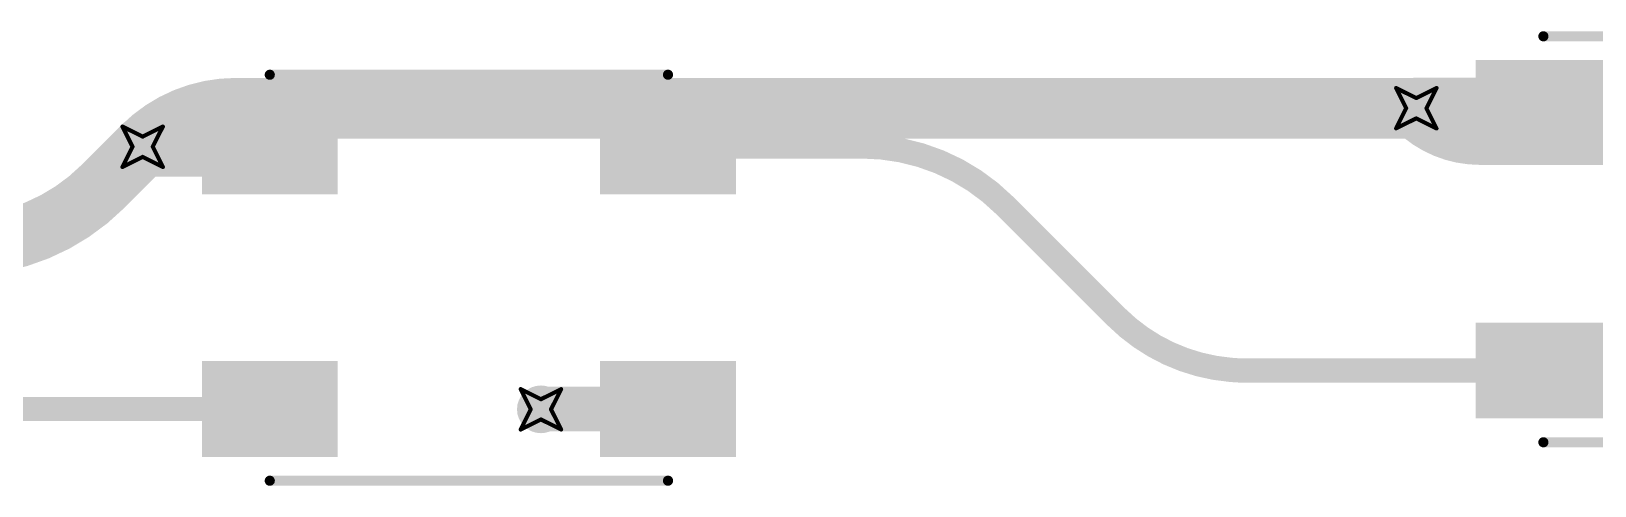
# Model space of a CAD drawing. Header units: inches. Extents: x -11 to 1110, y -7 to 455.
# Drawn here: x 302.41 to 322.04, y 303.92 to 309.63 of the extents above; entities that cross this region are included whole.
import ezdxf

# ---------------------------------------------------------------- set-up
doc = ezdxf.new("R2010")
doc.units = ezdxf.units.IN
for name, color, linetype in [('Bottom Layer', 5, 'Continuous'), ('Drill Drawing', 1, 'Continuous'), ('Top Layer', 1, 'Continuous'), ('Top Overlay', 2, 'Continuous'), ('Top Paste', 8, 'Continuous'), ('Top Solder', 216, 'Continuous'), ('Via Holes', 16, 'Continuous')]:
    doc.layers.add(name, color=color, linetype=linetype)

# ---------------------------------------------------------------- blocks, each defined once
blk = doc.blocks.new('WS2812B_B_W_109')
at = {"layer": 'Top Layer'}
for points in [[(-3.25, 2.15), (-1.75, 2.15), (-1.75, 1.15), (-3.25, 1.15)], [(3.25, 1.15), (1.75, 1.15), (1.75, 2.15), (3.25, 2.15)], [(-3.25, -1.15), (-1.75, -1.15), (-1.75, -2.15), (-3.25, -2.15)], [(1.75, -1.15), (3.25, -1.15), (3.25, -2.15), (1.75, -2.15)]]:
    blk.add_hatch(color=1, dxfattribs=at).paths.add_polyline_path(points)
at = {"layer": 'Top Paste'}
for points in [[(-3.25, 2.15), (-1.75, 2.15), (-1.75, 1.15), (-3.25, 1.15)], [(3.25, 1.15), (1.75, 1.15), (1.75, 2.15), (3.25, 2.15)], [(-3.25, -1.15), (-1.75, -1.15), (-1.75, -2.15), (-3.25, -2.15)], [(1.75, -1.15), (3.25, -1.15), (3.25, -2.15), (1.75, -2.15)]]:
    blk.add_hatch(color=8, dxfattribs=at).paths.add_polyline_path(points)
at = {"layer": 'Top Solder'}
for points in [[(-3.352, 2.252), (-1.648, 2.252), (-1.648, 1.048), (-3.352, 1.048)], [(3.352, 1.048), (1.648, 1.048), (1.648, 2.252), (3.352, 2.252)], [(-3.352, -1.048), (-1.648, -1.048), (-1.648, -2.252), (-3.352, -2.252)], [(1.648, -1.048), (3.352, -1.048), (3.352, -2.252), (1.648, -2.252)]]:
    blk.add_hatch(color=216, dxfattribs=at).paths.add_polyline_path(points)
at = {"layer": 'Top Overlay'}
for points in [[(-2.5, 2.551, 0.127, 0.127, 0), (2.5, 2.551, 0.127, 0.127, 0)], [(-3.556, 1.803, 0.254, 0.254, 0), (-3.429, 1.676, 0.254, 0.254, 0)], [(-3.556, 1.549, 0.254, 0.254, 0), (-3.556, 1.803, 0.254, 0.254, 0)], [(-3.556, 1.549, 0.254, 0.254, 0), (-3.429, 1.676, 0.254, 0.254, 0)], [(-2.5, -2.551, 0.127, 0.127, 0), (2.5, -2.551, 0.127, 0.127, 0)]]:
    blk.add_lwpolyline(points, format="xyseb", dxfattribs=at)
for points in [[(-2.532, 2.551, 0.0635, 0.0635, 1), (-2.468, 2.551, 0.0635, 0.0635, 1)], [(2.468, 2.551, 0.0635, 0.0635, 1), (2.532, 2.551, 0.0635, 0.0635, 1)], [(-3.619, 1.803, 0.127, 0.127, 1), (-3.493, 1.803, 0.127, 0.127, 1)], [(-3.619, 1.803, 0.127, 0.127, 1), (-3.493, 1.803, 0.127, 0.127, 1)], [(-3.493, 1.676, 0.127, 0.127, 1), (-3.365, 1.676, 0.127, 0.127, 1)], [(-3.493, 1.676, 0.127, 0.127, 1), (-3.365, 1.676, 0.127, 0.127, 1)], [(-3.619, 1.549, 0.127, 0.127, 1), (-3.493, 1.549, 0.127, 0.127, 1)], [(-3.619, 1.549, 0.127, 0.127, 1), (-3.493, 1.549, 0.127, 0.127, 1)], [(-2.532, -2.551, 0.0635, 0.0635, 1), (-2.468, -2.551, 0.0635, 0.0635, 1)], [(2.468, -2.551, 0.0635, 0.0635, 1), (2.532, -2.551, 0.0635, 0.0635, 1)]]:
    blk.add_lwpolyline(points, format="xyseb", close=True, dxfattribs=at)
blk = doc.blocks.new('WS2812B_B_W_118')
at = {"layer": 'Top Layer'}
for points in [[(-3.25, 2.15), (-1.75, 2.15), (-1.75, 1.15), (-3.25, 1.15)], [(3.25, 1.15), (1.75, 1.15), (1.75, 2.15), (3.25, 2.15)], [(-3.25, -1.15), (-1.75, -1.15), (-1.75, -2.15), (-3.25, -2.15)], [(1.75, -1.15), (3.25, -1.15), (3.25, -2.15), (1.75, -2.15)]]:
    blk.add_hatch(color=1, dxfattribs=at).paths.add_polyline_path(points)
at = {"layer": 'Top Paste'}
for points in [[(-3.25, 2.15), (-1.75, 2.15), (-1.75, 1.15), (-3.25, 1.15)], [(3.25, 1.15), (1.75, 1.15), (1.75, 2.15), (3.25, 2.15)], [(-3.25, -1.15), (-1.75, -1.15), (-1.75, -2.15), (-3.25, -2.15)], [(1.75, -1.15), (3.25, -1.15), (3.25, -2.15), (1.75, -2.15)]]:
    blk.add_hatch(color=8, dxfattribs=at).paths.add_polyline_path(points)
at = {"layer": 'Top Solder'}
for points in [[(-3.352, 2.252), (-1.648, 2.252), (-1.648, 1.048), (-3.352, 1.048)], [(3.352, 1.048), (1.648, 1.048), (1.648, 2.252), (3.352, 2.252)], [(-3.352, -1.048), (-1.648, -1.048), (-1.648, -2.252), (-3.352, -2.252)], [(1.648, -1.048), (3.352, -1.048), (3.352, -2.252), (1.648, -2.252)]]:
    blk.add_hatch(color=216, dxfattribs=at).paths.add_polyline_path(points)
at = {"layer": 'Top Overlay'}
for points in [[(-2.5, 2.551, 0.127, 0.127, 0), (2.5, 2.551, 0.127, 0.127, 0)], [(-3.556, 1.803, 0.254, 0.254, 0), (-3.429, 1.676, 0.254, 0.254, 0)], [(-3.556, 1.549, 0.254, 0.254, 0), (-3.556, 1.803, 0.254, 0.254, 0)], [(-3.556, 1.549, 0.254, 0.254, 0), (-3.429, 1.676, 0.254, 0.254, 0)], [(-2.5, -2.551, 0.127, 0.127, 0), (2.5, -2.551, 0.127, 0.127, 0)]]:
    blk.add_lwpolyline(points, format="xyseb", dxfattribs=at)
for points in [[(-2.532, 2.551, 0.0635, 0.0635, 1), (-2.468, 2.551, 0.0635, 0.0635, 1)], [(2.468, 2.551, 0.0635, 0.0635, 1), (2.532, 2.551, 0.0635, 0.0635, 1)], [(-3.619, 1.803, 0.127, 0.127, 1), (-3.493, 1.803, 0.127, 0.127, 1)], [(-3.619, 1.803, 0.127, 0.127, 1), (-3.493, 1.803, 0.127, 0.127, 1)], [(-3.493, 1.676, 0.127, 0.127, 1), (-3.365, 1.676, 0.127, 0.127, 1)], [(-3.493, 1.676, 0.127, 0.127, 1), (-3.365, 1.676, 0.127, 0.127, 1)], [(-3.619, 1.549, 0.127, 0.127, 1), (-3.493, 1.549, 0.127, 0.127, 1)], [(-3.619, 1.549, 0.127, 0.127, 1), (-3.493, 1.549, 0.127, 0.127, 1)], [(-2.532, -2.551, 0.0635, 0.0635, 1), (-2.468, -2.551, 0.0635, 0.0635, 1)], [(2.468, -2.551, 0.0635, 0.0635, 1), (2.532, -2.551, 0.0635, 0.0635, 1)]]:
    blk.add_lwpolyline(points, format="xyseb", close=True, dxfattribs=at)

msp = doc.modelspace()

# ---------------------------------------------------------------- hatches: boundary and pattern name
at = {"layer": 'Bottom Layer'}
h = msp.add_hatch(color=5, dxfattribs=at)
edge = h.paths.add_edge_path()
edge.add_arc((319.797, 308.664), 0.3, 0, 360)
h = msp.add_hatch(color=5, dxfattribs=at)
edge = h.paths.add_edge_path()
edge.add_arc((303.806, 308.18), 0.3, 0, 360)
h = msp.add_hatch(color=5, dxfattribs=at)
edge = h.paths.add_edge_path()
edge.add_arc((308.806, 304.88), 0.3, 0, 360)
at = {"layer": 'Top Layer'}
h = msp.add_hatch(color=1, dxfattribs=at)
edge = h.paths.add_edge_path()
edge.add_arc((319.797, 308.664), 0.3, 0, 360)
h = msp.add_hatch(color=1, dxfattribs=at)
edge = h.paths.add_edge_path()
edge.add_arc((303.806, 308.18), 0.3, 0, 360)
h = msp.add_hatch(color=1, dxfattribs=at)
edge = h.paths.add_edge_path()
edge.add_arc((308.806, 304.88), 0.3, 0, 360)
at = {"layer": 'Via Holes'}
h = msp.add_hatch(color=7, dxfattribs=at)
edge = h.paths.add_edge_path()
edge.add_arc((319.797, 308.664), 0.15, 0, 360)
h = msp.add_hatch(color=7, dxfattribs=at)
edge = h.paths.add_edge_path()
edge.add_arc((303.806, 308.18), 0.15, 0, 360)
h = msp.add_hatch(color=7, dxfattribs=at)
edge = h.paths.add_edge_path()
edge.add_arc((308.806, 304.88), 0.15, 0, 360)

# ---------------------------------------------------------------- linework, layer by layer
at = {"layer": 'Bottom Layer'}
for points in [[(303.806, 308.18, 0.762, 0.762, -0.198912), (304.974, 308.664, 0.762, 0.762, 0)], [(304.974, 308.664, 0.762, 0.762, 0), (319.797, 308.664, 0.762, 0.762, 0)], [(320.597, 308.333, 0.762, 0.762, -0.198912), (319.797, 308.664, 0.762, 0.762, 0)], [(320.597, 308.333, 0.762, 0.762, 0), (335.759, 308.333, 0.762, 0.762, 0)], [(303.306, 307.68, 0.762, 0.762, 0), (303.806, 308.18, 0.762, 0.762, 0)], [(303.306, 307.68, 0.762, 0.762, -0.198912), (301.509, 306.936, 0.762, 0.762, 0)]]:
    msp.add_lwpolyline(points, format="xyseb", dxfattribs=at)
for points in [[(304.783, 308.664, 0.381, 0.381, 1), (305.164, 308.664, 0.381, 0.381, 1)], [(304.783, 308.664, 0.381, 0.381, 1), (305.164, 308.664, 0.381, 0.381, 1)], [(319.607, 308.664, 0.381, 0.381, 1), (319.988, 308.664, 0.381, 0.381, 1)], [(319.607, 308.664, 0.381, 0.381, 1), (319.988, 308.664, 0.381, 0.381, 1)], [(320.406, 308.333, 0.381, 0.381, 1), (320.787, 308.333, 0.381, 0.381, 1)], [(320.406, 308.333, 0.381, 0.381, 1), (320.787, 308.333, 0.381, 0.381, 1)], [(303.616, 308.18, 0.381, 0.381, 1), (303.997, 308.18, 0.381, 0.381, 1)], [(303.616, 308.18, 0.381, 0.381, 1), (303.997, 308.18, 0.381, 0.381, 1)], [(303.115, 307.68, 0.381, 0.381, 1), (303.496, 307.68, 0.381, 0.381, 1)], [(303.115, 307.68, 0.381, 0.381, 1), (303.496, 307.68, 0.381, 0.381, 1)]]:
    msp.add_lwpolyline(points, format="xyseb", close=True, dxfattribs=at)
at = {"layer": 'Drill Drawing'}
for points in [[(319.543, 308.918, 0.0508, 0.0508, 0), (319.797, 308.791, 0.0508, 0.0508, 0)], [(319.543, 308.918, 0.0508, 0.0508, 0), (319.67, 308.664, 0.0508, 0.0508, 0)], [(319.797, 308.791, 0.0508, 0.0508, 0), (320.051, 308.918, 0.0508, 0.0508, 0)], [(319.924, 308.664, 0.0508, 0.0508, 0), (320.051, 308.918, 0.0508, 0.0508, 0)], [(319.543, 308.41, 0.0508, 0.0508, 0), (319.67, 308.664, 0.0508, 0.0508, 0)], [(319.924, 308.664, 0.0508, 0.0508, 0), (320.051, 308.41, 0.0508, 0.0508, 0)], [(303.552, 308.434, 0.0508, 0.0508, 0), (303.806, 308.307, 0.0508, 0.0508, 0)], [(303.552, 308.434, 0.0508, 0.0508, 0), (303.679, 308.18, 0.0508, 0.0508, 0)], [(303.806, 308.307, 0.0508, 0.0508, 0), (304.06, 308.434, 0.0508, 0.0508, 0)], [(303.933, 308.18, 0.0508, 0.0508, 0), (304.06, 308.434, 0.0508, 0.0508, 0)], [(319.543, 308.41, 0.0508, 0.0508, 0), (319.797, 308.537, 0.0508, 0.0508, 0)], [(319.797, 308.537, 0.0508, 0.0508, 0), (320.051, 308.41, 0.0508, 0.0508, 0)], [(303.552, 307.926, 0.0508, 0.0508, 0), (303.679, 308.18, 0.0508, 0.0508, 0)], [(303.933, 308.18, 0.0508, 0.0508, 0), (304.06, 307.926, 0.0508, 0.0508, 0)], [(303.552, 307.926, 0.0508, 0.0508, 0), (303.806, 308.053, 0.0508, 0.0508, 0)], [(303.806, 308.053, 0.0508, 0.0508, 0), (304.06, 307.926, 0.0508, 0.0508, 0)], [(308.552, 305.134, 0.0508, 0.0508, 0), (308.806, 305.007, 0.0508, 0.0508, 0)], [(308.552, 305.134, 0.0508, 0.0508, 0), (308.679, 304.88, 0.0508, 0.0508, 0)], [(308.806, 305.007, 0.0508, 0.0508, 0), (309.06, 305.134, 0.0508, 0.0508, 0)], [(308.933, 304.88, 0.0508, 0.0508, 0), (309.06, 305.134, 0.0508, 0.0508, 0)], [(308.552, 304.626, 0.0508, 0.0508, 0), (308.679, 304.88, 0.0508, 0.0508, 0)], [(308.933, 304.88, 0.0508, 0.0508, 0), (309.06, 304.626, 0.0508, 0.0508, 0)], [(308.552, 304.626, 0.0508, 0.0508, 0), (308.806, 304.753, 0.0508, 0.0508, 0)], [(308.806, 304.753, 0.0508, 0.0508, 0), (309.06, 304.626, 0.0508, 0.0508, 0)]]:
    msp.add_lwpolyline(points, format="xyseb", dxfattribs=at)
for points in [[(319.531, 308.918, 0.0254, 0.0254, 1), (319.556, 308.918, 0.0254, 0.0254, 1)], [(319.531, 308.918, 0.0254, 0.0254, 1), (319.556, 308.918, 0.0254, 0.0254, 1)], [(319.785, 308.791, 0.0254, 0.0254, 1), (319.81, 308.791, 0.0254, 0.0254, 1)], [(319.785, 308.791, 0.0254, 0.0254, 1), (319.81, 308.791, 0.0254, 0.0254, 1)], [(320.039, 308.918, 0.0254, 0.0254, 1), (320.064, 308.918, 0.0254, 0.0254, 1)], [(320.039, 308.918, 0.0254, 0.0254, 1), (320.064, 308.918, 0.0254, 0.0254, 1)], [(319.658, 308.664, 0.0254, 0.0254, 1), (319.683, 308.664, 0.0254, 0.0254, 1)], [(319.658, 308.664, 0.0254, 0.0254, 1), (319.683, 308.664, 0.0254, 0.0254, 1)], [(319.912, 308.664, 0.0254, 0.0254, 1), (319.937, 308.664, 0.0254, 0.0254, 1)], [(319.912, 308.664, 0.0254, 0.0254, 1), (319.937, 308.664, 0.0254, 0.0254, 1)], [(303.539, 308.434, 0.0254, 0.0254, 1), (303.565, 308.434, 0.0254, 0.0254, 1)], [(303.539, 308.434, 0.0254, 0.0254, 1), (303.565, 308.434, 0.0254, 0.0254, 1)], [(304.047, 308.434, 0.0254, 0.0254, 1), (304.073, 308.434, 0.0254, 0.0254, 1)], [(304.047, 308.434, 0.0254, 0.0254, 1), (304.073, 308.434, 0.0254, 0.0254, 1)], [(319.531, 308.41, 0.0254, 0.0254, 1), (319.556, 308.41, 0.0254, 0.0254, 1)], [(319.531, 308.41, 0.0254, 0.0254, 1), (319.556, 308.41, 0.0254, 0.0254, 1)], [(319.785, 308.537, 0.0254, 0.0254, 1), (319.81, 308.537, 0.0254, 0.0254, 1)], [(319.785, 308.537, 0.0254, 0.0254, 1), (319.81, 308.537, 0.0254, 0.0254, 1)], [(320.039, 308.41, 0.0254, 0.0254, 1), (320.064, 308.41, 0.0254, 0.0254, 1)], [(320.039, 308.41, 0.0254, 0.0254, 1), (320.064, 308.41, 0.0254, 0.0254, 1)], [(303.666, 308.18, 0.0254, 0.0254, 1), (303.692, 308.18, 0.0254, 0.0254, 1)], [(303.666, 308.18, 0.0254, 0.0254, 1), (303.692, 308.18, 0.0254, 0.0254, 1)], [(303.793, 308.307, 0.0254, 0.0254, 1), (303.819, 308.307, 0.0254, 0.0254, 1)], [(303.793, 308.307, 0.0254, 0.0254, 1), (303.819, 308.307, 0.0254, 0.0254, 1)], [(303.92, 308.18, 0.0254, 0.0254, 1), (303.946, 308.18, 0.0254, 0.0254, 1)], [(303.92, 308.18, 0.0254, 0.0254, 1), (303.946, 308.18, 0.0254, 0.0254, 1)], [(303.793, 308.053, 0.0254, 0.0254, 1), (303.819, 308.053, 0.0254, 0.0254, 1)], [(303.793, 308.053, 0.0254, 0.0254, 1), (303.819, 308.053, 0.0254, 0.0254, 1)], [(303.539, 307.926, 0.0254, 0.0254, 1), (303.565, 307.926, 0.0254, 0.0254, 1)], [(303.539, 307.926, 0.0254, 0.0254, 1), (303.565, 307.926, 0.0254, 0.0254, 1)], [(304.047, 307.926, 0.0254, 0.0254, 1), (304.073, 307.926, 0.0254, 0.0254, 1)], [(304.047, 307.926, 0.0254, 0.0254, 1), (304.073, 307.926, 0.0254, 0.0254, 1)], [(308.539, 305.134, 0.0254, 0.0254, 1), (308.565, 305.134, 0.0254, 0.0254, 1)], [(308.539, 305.134, 0.0254, 0.0254, 1), (308.565, 305.134, 0.0254, 0.0254, 1)], [(309.047, 305.134, 0.0254, 0.0254, 1), (309.073, 305.134, 0.0254, 0.0254, 1)], [(309.047, 305.134, 0.0254, 0.0254, 1), (309.073, 305.134, 0.0254, 0.0254, 1)], [(308.666, 304.88, 0.0254, 0.0254, 1), (308.692, 304.88, 0.0254, 0.0254, 1)], [(308.666, 304.88, 0.0254, 0.0254, 1), (308.692, 304.88, 0.0254, 0.0254, 1)], [(308.793, 305.007, 0.0254, 0.0254, 1), (308.819, 305.007, 0.0254, 0.0254, 1)], [(308.793, 305.007, 0.0254, 0.0254, 1), (308.819, 305.007, 0.0254, 0.0254, 1)], [(308.92, 304.88, 0.0254, 0.0254, 1), (308.946, 304.88, 0.0254, 0.0254, 1)], [(308.92, 304.88, 0.0254, 0.0254, 1), (308.946, 304.88, 0.0254, 0.0254, 1)], [(308.793, 304.753, 0.0254, 0.0254, 1), (308.819, 304.753, 0.0254, 0.0254, 1)], [(308.793, 304.753, 0.0254, 0.0254, 1), (308.819, 304.753, 0.0254, 0.0254, 1)], [(308.539, 304.626, 0.0254, 0.0254, 1), (308.565, 304.626, 0.0254, 0.0254, 1)], [(308.539, 304.626, 0.0254, 0.0254, 1), (308.565, 304.626, 0.0254, 0.0254, 1)], [(309.047, 304.626, 0.0254, 0.0254, 1), (309.073, 304.626, 0.0254, 0.0254, 1)], [(309.047, 304.626, 0.0254, 0.0254, 1), (309.073, 304.626, 0.0254, 0.0254, 1)]]:
    msp.add_lwpolyline(points, format="xyseb", close=True, dxfattribs=at)
at = {"layer": 'Top Layer'}
for points in [[(319.797, 308.667, 0.762, 0.762, 0), (321.393, 308.667, 0.762, 0.762, 0)], [(303.806, 308.184, 0.762, 0.762, 0), (305.402, 308.184, 0.762, 0.762, 0)], [(310.402, 308.184, 0.305, 0.305, 0), (312.835, 308.184, 0.305, 0.305, 0)], [(312.835, 308.184, 0.305, 0.305, -0.198912), (314.632, 307.44, 0.305, 0.305, 0)], [(314.632, 307.44, 0.305, 0.305, 0), (316.027, 306.045, 0.305, 0.305, 0)], [(317.467, 305.376, 0.305, 0.305, -0.177136), (316.027, 306.045, 0.305, 0.305, 0)], [(317.662, 305.367, 0.305, 0.305, -0.021036), (317.467, 305.376, 0.305, 0.305, 0)], [(317.662, 305.367, 0.305, 0.305, 0), (321.393, 305.367, 0.305, 0.305, 0)], [(308.806, 304.884, 0.559, 0.559, 0), (310.402, 304.884, 0.559, 0.559, 0)], [(301.298, 304.884, 0.305, 0.305, 0), (305.402, 304.884, 0.305, 0.305, 0)]]:
    msp.add_lwpolyline(points, format="xyseb", dxfattribs=at)
for points in [[(319.607, 308.667, 0.381, 0.381, 1), (319.988, 308.667, 0.381, 0.381, 1)], [(321.202, 308.667, 0.381, 0.381, 1), (321.583, 308.667, 0.381, 0.381, 1)], [(303.616, 308.184, 0.381, 0.381, 1), (303.997, 308.184, 0.381, 0.381, 1)], [(305.211, 308.184, 0.381, 0.381, 1), (305.592, 308.184, 0.381, 0.381, 1)], [(310.326, 308.184, 0.152, 0.152, 1), (310.478, 308.184, 0.152, 0.152, 1)], [(312.759, 308.184, 0.152, 0.152, 1), (312.912, 308.184, 0.152, 0.152, 1)], [(312.759, 308.184, 0.152, 0.152, 1), (312.912, 308.184, 0.152, 0.152, 1)], [(314.555, 307.44, 0.152, 0.152, 1), (314.708, 307.44, 0.152, 0.152, 1)], [(314.555, 307.44, 0.152, 0.152, 1), (314.708, 307.44, 0.152, 0.152, 1)], [(315.951, 306.045, 0.152, 0.152, 1), (316.103, 306.045, 0.152, 0.152, 1)], [(315.951, 306.045, 0.152, 0.152, 1), (316.103, 306.045, 0.152, 0.152, 1)], [(317.391, 305.376, 0.152, 0.152, 1), (317.544, 305.376, 0.152, 0.152, 1)], [(317.391, 305.376, 0.152, 0.152, 1), (317.544, 305.376, 0.152, 0.152, 1)], [(317.586, 305.367, 0.152, 0.152, 1), (317.738, 305.367, 0.152, 0.152, 1)], [(317.586, 305.367, 0.152, 0.152, 1), (317.738, 305.367, 0.152, 0.152, 1)], [(321.317, 305.367, 0.152, 0.152, 1), (321.469, 305.367, 0.152, 0.152, 1)], [(308.666, 304.884, 0.279, 0.279, 1), (308.946, 304.884, 0.279, 0.279, 1)], [(310.262, 304.884, 0.279, 0.279, 1), (310.541, 304.884, 0.279, 0.279, 1)], [(305.326, 304.884, 0.152, 0.152, 1), (305.478, 304.884, 0.152, 0.152, 1)]]:
    msp.add_lwpolyline(points, format="xyseb", close=True, dxfattribs=at)

# ---------------------------------------------------------------- block references
for name, p in [('WS2812B_B_W_118', (323.893, 307.017)), ('WS2812B_B_W_109', (307.902, 306.534))]:
    msp.add_blockref(name, p)

doc.saveas('drawing.dxf')
